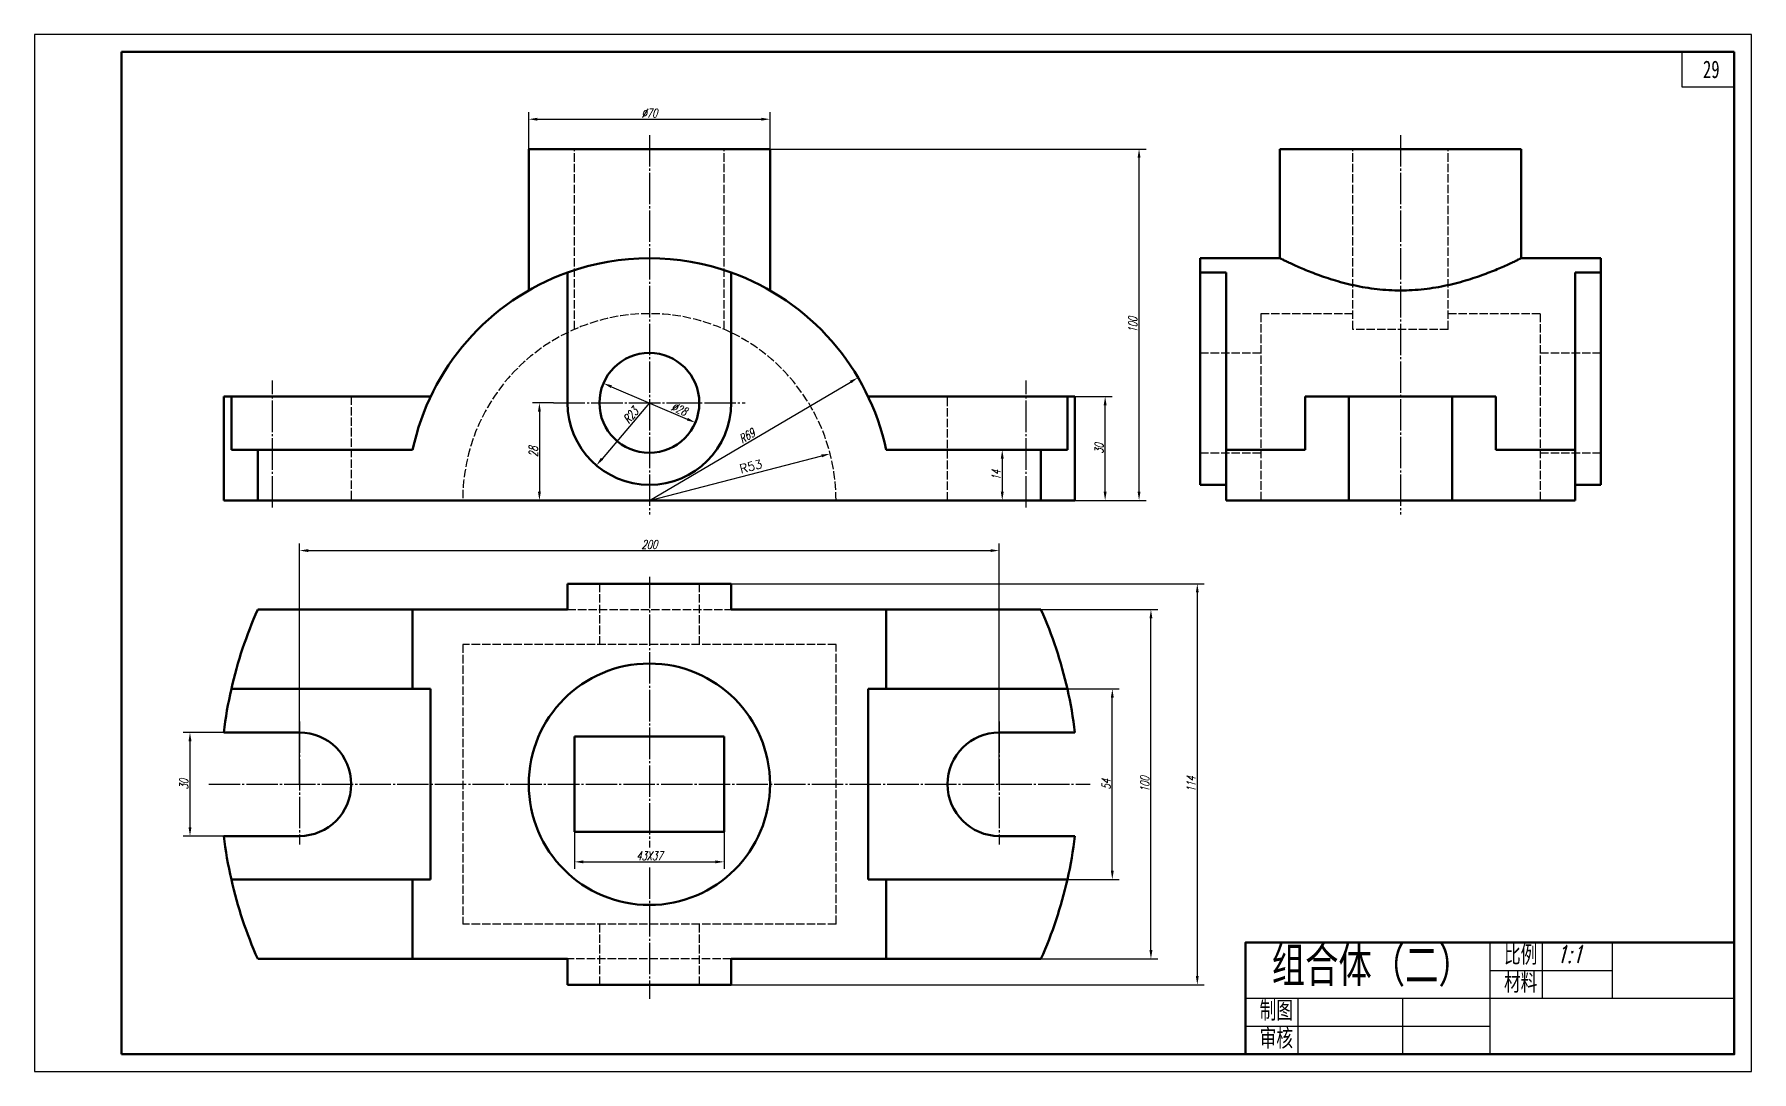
# Model space of a CAD drawing. Header units: millimetres. Extents: x 94 to 2877, y 87 to 1089.
# Drawn here: x 94.8 to 586.8, y 791.8 to 1088.8 of the extents above; entities that cross this region are included whole.
import ezdxf

# ---------------------------------------------------------------- set-up
doc = ezdxf.new("R2010")
doc.units = ezdxf.units.MM
doc.header["$LTSCALE"] = 0.6
doc.header["$PDMODE"] = 33
doc.header["$PDSIZE"] = 1.5
doc.linetypes.add('myCENTER', pattern=[18, 15, -1, 1, -1])
doc.linetypes.add('myHIDDEN', pattern=[5, 4, -1])
doc.layers.get('Defpoints').update_dxf_attribs({"lineweight": 20})
for name, color, linetype, lineweight in [('答案中心线', 1, 'myCENTER', 25), ('答案尺寸', 1, 'Continuous', 25), ('答案文字', 1, 'Continuous', 25), ('答案标注', 1, 'Continuous', 25), ('答案粗实线', 1, 'Continuous', 50), ('答案细实线', 1, 'Continuous', 25), ('答案虚线', 1, 'myHIDDEN', 25)]:
    doc.layers.add(name, color=color, linetype=linetype, lineweight=lineweight)
doc.styles.get("Standard").update_dxf_attribs({"font": 'txt.shx'})
doc.styles.add('尺寸文字1-2.5号', font='txt.shx', dxfattribs={"width": 0.7, "oblique": 15, "height": 2.5})
doc.styles.add('标题汉字1-5号', font='', dxfattribs={"width": 0.7, "height": 5})
doc.styles.get('标题汉字1-5号').set_extended_font_data('SimSun')
doc.dimstyles.new('尺寸25', dxfattribs={"dimtxt": 2.5, "dimasz": 2.5, "dimexe": 2, "dimexo": 0, "dimgap": 0.5, "dimtad": 1, "dimdec": 0, "dimdsep": 46, "dimtxsty": '尺寸文字1-2.5号', "dimcen": 0, "dimadec": 0, "dimazin": 0, "dimtfac": 1, "dimtdec": 0, "dimtmove": 0, "dimatfit": 3, "dimfxl": 1, "dimarcsym": 0})
doc.dimstyles.new('尺寸25$3', dxfattribs={"dimtxt": 2.5, "dimasz": 2.5, "dimexe": 1, "dimexo": 0, "dimgap": 0.5, "dimtad": 1, "dimdec": 0, "dimdsep": 46, "dimtxsty": '尺寸文字1-2.5号', "dimcen": 0, "dimadec": 0, "dimazin": 0, "dimtfac": 1, "dimtdec": 0, "dimtmove": 0, "dimatfit": 1, "dimfxl": 1, "dimarcsym": 0})
doc.dimstyles.new('尺寸25$4', dxfattribs={"dimtxt": 2.5, "dimasz": 2.5, "dimexe": 1, "dimexo": 0, "dimgap": 0.5, "dimtad": 1, "dimdec": 0, "dimdsep": 46, "dimtxsty": '尺寸文字1-2.5号', "dimcen": 0, "dimadec": 0, "dimazin": 0, "dimtfac": 1, "dimtdec": 0, "dimtmove": 0, "dimatfit": 1, "dimfxl": 1, "dimarcsym": 0})

# ---------------------------------------------------------------- blocks, each defined once
blk = doc.blocks.new('*D18')
at = {"layer": 'Defpoints', "color": 0}
for p in [(371.29, 940.95), (170.81, 874.04), (371.29, 874.04)]:
    blk.add_point(p, dxfattribs=at)
at = {"layer": '答案标注', "color": 0, "lineweight": -2}
for p, q in [((170.81, 874.04), (170.81, 942.95)), ((173.31, 940.95), (368.79, 940.95)), ((371.29, 874.04), (371.29, 942.95))]:
    blk.add_line(p, q, dxfattribs=at)
at = {"layer": '答案标注', "color": 0}
for points in [[(173.31, 941.37), (173.31, 940.53), (170.81, 940.95)], [(368.79, 941.37), (368.79, 940.53), (371.29, 940.95)]]:
    blk.add_solid(points, dxfattribs=at)
at = {"layer": '答案标注', "color": 0, "insert": (271.05, 942.7), "char_height": 2.5, "attachment_point": 5, "style": '尺寸文字1-2.5号'}
blk.add_mtext('200', dxfattribs=at)
blk = doc.blocks.new('*D19')
at = {"layer": 'Defpoints', "color": 0}
for p in [(271.05, 983.23), (255.87, 965.35)]:
    blk.add_point(p, dxfattribs=at)
at = {"layer": '答案标注', "color": 0, "lineweight": -2}
blk.add_line((271.05, 983.23), (257.49, 967.26), dxfattribs=at)
at = {"layer": '答案标注', "color": 0}
blk.add_solid([(257.17, 967.53), (257.81, 966.99), (255.87, 965.35)], dxfattribs=at)
at = {"layer": '答案标注', "color": 0, "insert": (265.69, 979.62), "char_height": 2.5, "attachment_point": 5, "rotation": 49.6778, "style": '尺寸文字1-2.5号'}
blk.add_mtext('R23', dxfattribs=at)
blk = doc.blocks.new('*D20')
at = {"layer": 'Defpoints', "color": 0}
for p in [(330.83, 990.48), (271.05, 955.3)]:
    blk.add_point(p, dxfattribs=at)
at = {"layer": '答案标注', "color": 0, "lineweight": -2}
blk.add_line((271.05, 955.3), (328.68, 989.21), dxfattribs=at)
at = {"layer": '答案标注', "color": 0}
blk.add_solid([(328.47, 989.57), (328.89, 988.86), (330.83, 990.48)], dxfattribs=at)
at = {"layer": '答案标注', "color": 0, "insert": (298.98, 973.77), "char_height": 2.5, "attachment_point": 5, "rotation": 30.4776, "style": '尺寸文字1-2.5号'}
blk.add_mtext('R69', dxfattribs=at)
blk = doc.blocks.new('*D21')
at = {"layer": 'Defpoints', "color": 0}
for p in [(390.81, 901.32), (403.68, 901.32), (390.81, 846.76)]:
    blk.add_point(p, dxfattribs=at)
at = {"layer": '答案标注', "color": 0, "lineweight": -2}
for p, q in [((390.81, 901.32), (405.68, 901.32)), ((403.68, 849.26), (403.68, 898.82)), ((390.81, 846.76), (405.68, 846.76))]:
    blk.add_line(p, q, dxfattribs=at)
at = {"layer": '答案标注', "color": 0}
for points in [[(403.26, 898.82), (404.1, 898.82), (403.68, 901.32)], [(403.26, 849.26), (404.1, 849.26), (403.68, 846.76)]]:
    blk.add_solid(points, dxfattribs=at)
at = {"layer": '答案标注', "color": 0, "insert": (401.93, 874.04), "char_height": 2.5, "attachment_point": 5, "rotation": 90, "style": '尺寸文字1-2.5号'}
blk.add_mtext('54', dxfattribs=at)
blk = doc.blocks.new('*D22')
at = {"layer": 'Defpoints', "color": 0}
for p in [(383.24, 924.04), (414.75, 924.04), (383.24, 824.04)]:
    blk.add_point(p, dxfattribs=at)
at = {"layer": '答案标注', "color": 0, "lineweight": -2}
for p, q in [((383.24, 924.04), (416.75, 924.04)), ((414.75, 826.54), (414.75, 921.54)), ((383.24, 824.04), (416.75, 824.04))]:
    blk.add_line(p, q, dxfattribs=at)
at = {"layer": '答案标注', "color": 0}
for points in [[(414.33, 921.54), (415.17, 921.54), (414.75, 924.04)], [(414.33, 826.54), (415.17, 826.54), (414.75, 824.04)]]:
    blk.add_solid(points, dxfattribs=at)
at = {"layer": '答案标注', "color": 0, "insert": (413, 874.04), "char_height": 2.5, "attachment_point": 5, "rotation": 90, "style": '尺寸文字1-2.5号'}
blk.add_mtext('100', dxfattribs=at)
blk = doc.blocks.new('*D23')
at = {"layer": 'Defpoints', "color": 0}
for p in [(378.97, 969.78), (372.15, 955.3), (378.97, 955.3)]:
    blk.add_point(p, dxfattribs=at)
at = {"layer": '答案标注', "color": 0, "lineweight": -2}
for p, q in [((378.97, 969.78), (370.15, 969.78)), ((372.15, 967.28), (372.15, 957.8)), ((378.97, 955.3), (370.15, 955.3))]:
    blk.add_line(p, q, dxfattribs=at)
at = {"layer": '答案标注', "color": 0}
for points in [[(371.73, 967.28), (372.56, 967.28), (372.15, 969.78)], [(371.73, 957.8), (372.56, 957.8), (372.15, 955.3)]]:
    blk.add_solid(points, dxfattribs=at)
at = {"layer": '答案标注', "color": 0, "insert": (370.4, 962.54), "char_height": 2.5, "attachment_point": 5, "rotation": 90, "style": '尺寸文字1-2.5号'}
blk.add_mtext('14', dxfattribs=at)
blk = doc.blocks.new('*D24')
at = {"layer": 'Defpoints', "color": 0}
for p in [(392.98, 985.06), (401.63, 985.06), (392.98, 955.3)]:
    blk.add_point(p, dxfattribs=at)
at = {"layer": '答案标注', "color": 0, "lineweight": -2}
for p, q in [((392.98, 985.06), (403.63, 985.06)), ((401.63, 957.8), (401.63, 982.56)), ((392.98, 955.3), (403.63, 955.3))]:
    blk.add_line(p, q, dxfattribs=at)
at = {"layer": '答案标注', "color": 0}
for points in [[(401.21, 982.56), (402.05, 982.56), (401.63, 985.06)], [(401.21, 957.8), (402.05, 957.8), (401.63, 955.3)]]:
    blk.add_solid(points, dxfattribs=at)
at = {"layer": '答案标注', "color": 0, "insert": (399.88, 970.18), "char_height": 2.5, "attachment_point": 5, "rotation": 90, "style": '尺寸文字1-2.5号'}
blk.add_mtext('30', dxfattribs=at)
blk = doc.blocks.new('*D25')
at = {"layer": 'Defpoints', "color": 0}
for p in [(305.62, 1055.92), (411.34, 1055.92), (402.88, 955.3)]:
    blk.add_point(p, dxfattribs=at)
at = {"layer": '答案标注', "color": 0, "lineweight": -2}
for p, q in [((305.62, 1055.92), (413.34, 1055.92)), ((411.34, 957.8), (411.34, 1053.42)), ((402.88, 955.3), (413.34, 955.3))]:
    blk.add_line(p, q, dxfattribs=at)
at = {"layer": '答案标注', "color": 0}
for points in [[(410.93, 1053.42), (411.76, 1053.42), (411.34, 1055.92)], [(410.93, 957.8), (411.76, 957.8), (411.34, 955.3)]]:
    blk.add_solid(points, dxfattribs=at)
at = {"layer": '答案标注', "color": 0, "insert": (409.59, 1005.61), "char_height": 2.5, "attachment_point": 5, "rotation": 90, "style": '尺寸文字1-2.5号'}
blk.add_mtext('100', dxfattribs=at)
blk = doc.blocks.new('*D26')
at = {"layer": 'Defpoints', "color": 0}
for p in [(294.5, 931.45), (294.5, 816.63), (428.03, 816.63)]:
    blk.add_point(p, dxfattribs=at)
at = {"layer": '答案标注', "color": 0, "lineweight": -2}
for p, q in [((294.5, 931.45), (430.03, 931.45)), ((428.03, 928.95), (428.03, 819.13)), ((294.5, 816.63), (430.03, 816.63))]:
    blk.add_line(p, q, dxfattribs=at)
at = {"layer": '答案标注', "color": 0}
for points in [[(427.61, 928.95), (428.44, 928.95), (428.03, 931.45)], [(427.61, 819.13), (428.44, 819.13), (428.03, 816.63)]]:
    blk.add_solid(points, dxfattribs=at)
at = {"layer": '答案标注', "color": 0, "insert": (426.28, 874.04), "char_height": 2.5, "attachment_point": 5, "rotation": 90, "style": '尺寸文字1-2.5号'}
blk.add_mtext('114', dxfattribs=at)
blk = doc.blocks.new('*D27')
at = {"layer": 'Defpoints', "color": 0}
for p in [(305.62, 1064.46), (236.48, 1055.92), (305.62, 1055.92)]:
    blk.add_point(p, dxfattribs=at)
at = {"layer": '答案标注', "color": 0, "lineweight": -2}
for p, q in [((236.48, 1055.92), (236.48, 1066.46)), ((238.98, 1064.46), (303.12, 1064.46)), ((305.62, 1055.92), (305.62, 1066.46))]:
    blk.add_line(p, q, dxfattribs=at)
at = {"layer": '答案标注', "color": 0}
for points in [[(238.98, 1064.88), (238.98, 1064.04), (236.48, 1064.46)], [(303.12, 1064.88), (303.12, 1064.04), (305.62, 1064.46)]]:
    blk.add_solid(points, dxfattribs=at)
at = {"layer": '答案标注', "color": 0, "insert": (271.05, 1066.21), "char_height": 2.5, "attachment_point": 5, "style": '尺寸文字1-2.5号'}
blk.add_mtext('%%c70', dxfattribs=at)
blk = doc.blocks.new('*D28')
at = {"layer": 'Defpoints', "color": 0}
for p in [(249.61, 860.39), (292.49, 860.39), (292.49, 851.82)]:
    blk.add_point(p, dxfattribs=at)
at = {"layer": '答案标注', "color": 0, "lineweight": -2}
for p, q in [((249.61, 860.39), (249.61, 849.82)), ((292.49, 860.39), (292.49, 849.82)), ((252.11, 851.82), (289.99, 851.82))]:
    blk.add_line(p, q, dxfattribs=at)
at = {"layer": '答案标注', "color": 0}
for points in [[(252.11, 852.24), (252.11, 851.41), (249.61, 851.82)], [(289.99, 852.24), (289.99, 851.41), (292.49, 851.82)]]:
    blk.add_solid(points, dxfattribs=at)
at = {"layer": '答案标注', "color": 0, "insert": (271.05, 853.57), "char_height": 2.5, "attachment_point": 5, "style": '尺寸文字1-2.5号'}
blk.add_mtext('43X37', dxfattribs=at)
blk = doc.blocks.new('*D29')
at = {"layer": 'Defpoints', "color": 0}
for p in [(149.12, 888.86), (139.44, 859.22), (149.12, 859.22)]:
    blk.add_point(p, dxfattribs=at)
at = {"layer": '答案标注', "color": 0, "lineweight": -2}
for p, q in [((149.12, 888.86), (137.44, 888.86)), ((139.44, 886.36), (139.44, 861.72)), ((149.12, 859.22), (137.44, 859.22))]:
    blk.add_line(p, q, dxfattribs=at)
at = {"layer": '答案标注', "color": 0}
for points in [[(139.02, 886.36), (139.86, 886.36), (139.44, 888.86)], [(139.02, 861.72), (139.86, 861.72), (139.44, 859.22)]]:
    blk.add_solid(points, dxfattribs=at)
at = {"layer": '答案标注', "color": 0, "insert": (137.69, 874.04), "char_height": 2.5, "attachment_point": 5, "rotation": 90, "style": '尺寸文字1-2.5号'}
blk.add_mtext('30', dxfattribs=at)
blk = doc.blocks.new('*D58')
at = {"layer": 'Defpoints', "color": 0}
for p in [(243.6, 983.23), (239.55, 955.3), (271.05, 955.3)]:
    blk.add_point(p, dxfattribs=at)
at = {"layer": '答案尺寸', "color": 0, "lineweight": -2}
for p, q in [((243.6, 983.23), (237.55, 983.23)), ((239.55, 980.73), (239.55, 957.8)), ((271.05, 955.3), (237.55, 955.3))]:
    blk.add_line(p, q, dxfattribs=at)
at = {"layer": '答案尺寸', "color": 0}
for points in [[(239.13, 980.73), (239.96, 980.73), (239.55, 983.23)], [(239.13, 957.8), (239.96, 957.8), (239.55, 955.3)]]:
    blk.add_solid(points, dxfattribs=at)
at = {"layer": '答案尺寸', "color": 0, "insert": (237.8, 969.27), "char_height": 2.5, "attachment_point": 5, "rotation": 90, "style": '尺寸文字1-2.5号'}
blk.add_mtext('28', dxfattribs=at)
blk = doc.blocks.new('*D59')
at = {"layer": 'Defpoints', "color": 0}
for p in [(257.89, 988.86), (284.21, 977.61)]:
    blk.add_point(p, dxfattribs=at)
at = {"layer": '答案尺寸', "color": 0, "lineweight": -2}
blk.add_line((260.19, 987.88), (281.91, 978.59), dxfattribs=at)
at = {"layer": '答案尺寸', "color": 0}
for points in [[(260.35, 988.26), (260.02, 987.49), (257.89, 988.86)], [(282.08, 978.97), (281.75, 978.21), (284.21, 977.61)]]:
    blk.add_solid(points, dxfattribs=at)
at = {"layer": '答案尺寸', "color": 0, "insert": (279.61, 981.48), "char_height": 2.5, "attachment_point": 5, "rotation": 336.8582, "style": '尺寸文字1-2.5号'}
blk.add_mtext('%%c28', dxfattribs=at)

msp = doc.modelspace()

# ---------------------------------------------------------------- linework, layer by layer
at = {"layer": '答案中心线'}
for p, q in [((271.05, 1059.922), (271.05, 951.3)), ((486.258, 1059.922), (486.258, 951.3)), ((163.124, 953.3), (163.124, 989.668)), ((378.975, 953.3), (378.975, 989.668)), ((243.599, 983.233), (298.5, 983.233)), ((271.05, 933.452), (271.05, 855.941)), ((170.806, 892.05), (170.806, 856.83)), ((371.293, 892.05), (371.293, 856.83)), ((144.806, 874.042), (397.293, 874.042)), ((271.05, 850.219), (271.05, 812.631))]:
    msp.add_line(p, q, dxfattribs=at)
at = {"layer": '答案标注'}
msp.add_line((271.05, 955.3), (320.413, 968.054), dxfattribs=at)
msp.add_solid([(320.308, 968.457), (320.517, 967.65), (322.833, 968.679)], dxfattribs=at)
at = {"layer": '答案粗实线'}
for p, q in [((581.848, 1083.758), (119.848, 1083.758)), ((119.848, 1083.758), (119.848, 796.758)), ((581.848, 796.758), (581.848, 1083.758)), ((536.258, 955.3), (436.258, 955.3)), ((247.599, 931.452), (247.599, 924.042)), ((294.5, 931.452), (247.599, 931.452)), ((294.5, 931.452), (294.5, 924.042)), ((158.855, 924.042), (203.212, 924.042)), ((247.599, 924.042), (203.212, 924.042)), ((203.212, 901.321), (203.212, 924.042)), ((338.887, 924.042), (294.5, 924.042)), ((338.887, 924.042), (383.244, 924.042)), ((338.887, 924.042), (338.887, 901.321)), ((208.391, 901.321), (151.285, 901.321)), ((208.391, 846.762), (208.391, 901.321)), ((390.814, 901.321), (333.708, 901.321)), ((333.708, 901.321), (333.708, 846.762)), ((149.115, 888.864), (170.806, 888.864)), ((249.611, 860.386), (249.611, 887.697)), ((249.611, 887.697), (292.488, 887.697)), ((292.488, 887.697), (292.488, 860.386)), ((371.293, 888.864), (392.984, 888.864)), ((170.806, 859.219), (149.115, 859.219)), ((292.488, 860.386), (249.611, 860.386)), ((392.984, 859.219), (371.293, 859.219)), ((151.285, 846.762), (208.391, 846.762)), ((203.212, 824.042), (203.212, 846.762)), ((333.708, 846.762), (390.814, 846.762)), ((338.887, 846.762), (338.887, 824.042)), ((203.212, 824.042), (158.855, 824.042)), ((203.212, 824.042), (247.599, 824.042)), ((247.599, 816.631), (247.599, 824.042)), ((294.5, 824.042), (338.887, 824.042)), ((294.5, 816.631), (294.5, 824.042)), ((383.244, 824.042), (338.887, 824.042)), ((294.5, 816.631), (247.599, 816.631)), ((119.848, 796.758), (581.848, 796.758))]:
    msp.add_line(p, q, dxfattribs=at)
at = {"layer": '答案粗实线', "extrusion": (0, 1, 0)}
for p, q in [((305.618, 1055.922), (236.481, 1055.922)), ((236.481, 1015.439), (236.481, 1055.922)), ((305.618, 1015.439), (305.618, 1055.922)), ((520.827, 1055.922), (451.689, 1055.922)), ((451.689, 1024.666), (451.689, 1055.922)), ((520.827, 1024.666), (520.827, 1055.922)), ((428.847, 1024.666), (428.847, 1020.582)), ((428.847, 1024.666), (451.689, 1024.666)), ((520.827, 1024.666), (543.669, 1024.666)), ((543.669, 1024.666), (543.669, 1020.582)), ((247.599, 1020.582), (247.599, 983.233)), ((294.5, 983.233), (294.5, 1020.582)), ((428.847, 1020.582), (428.847, 983.233)), ((428.847, 1020.582), (436.258, 1020.582)), ((436.258, 1020.582), (436.258, 969.782)), ((543.669, 1020.582), (536.258, 1020.582)), ((536.258, 969.782), (536.258, 1020.582)), ((543.669, 1020.582), (543.669, 983.233)), ((151.285, 985.059), (149.115, 985.059)), ((149.115, 985.059), (149.115, 955.3)), ((151.285, 969.782), (151.285, 985.059)), ((151.285, 985.059), (208.391, 985.059)), ((333.708, 985.059), (390.814, 985.059)), ((390.814, 985.059), (390.814, 969.782)), ((392.984, 985.059), (390.814, 985.059)), ((392.984, 955.3), (392.984, 985.059)), ((471.436, 985.059), (458.978, 985.059)), ((458.978, 985.059), (458.978, 969.782)), ((471.436, 985.059), (501.08, 985.059)), ((471.436, 955.3), (471.436, 985.059)), ((513.537, 985.059), (501.08, 985.059)), ((501.08, 985.059), (501.08, 955.3)), ((513.537, 969.782), (513.537, 985.059)), ((428.847, 983.233), (428.847, 959.783)), ((543.669, 983.233), (543.669, 959.783)), ((158.855, 969.782), (151.285, 969.782)), ((158.855, 969.782), (158.855, 955.3)), ((203.212, 969.782), (158.855, 969.782)), ((383.244, 969.782), (338.887, 969.782)), ((383.244, 955.3), (383.244, 969.782)), ((390.814, 969.782), (383.244, 969.782)), ((436.258, 955.3), (436.258, 969.782)), ((458.978, 969.782), (436.258, 969.782)), ((536.258, 969.782), (513.537, 969.782)), ((536.258, 969.782), (536.258, 955.3)), ((428.847, 959.783), (436.258, 959.783)), ((536.258, 959.783), (543.669, 959.783)), ((149.115, 955.3), (158.855, 955.3)), ((158.855, 955.3), (383.244, 955.3)), ((383.244, 955.3), (392.984, 955.3))]:
    msp.add_line(p, q, dxfattribs=at)
at = {"layer": '答案粗实线'}
msp.add_lwpolyline([(441.848, 796.758), (581.848, 796.758), (581.848, 828.758), (441.848, 828.758)], close=True, dxfattribs=at)
for centre, radius in [((271.05, 983.233), 14.313), ((271.05, 874.042), 34.569)]:
    msp.add_circle(centre, radius, dxfattribs=at)
for centre, radius, start, end in [((271.05, 955.3), 69.367, 70.24071, 109.75929), ((271.05, 955.3), 69.367, 109.75929, 167.94887), ((271.05, 955.3), 69.367, 12.05113, 70.24071), ((271.05, 983.233), 23.451, 180, 0), ((271.05, 874.042), 122.832, 155.97969, 167.16831), ((271.05, 874.042), 122.832, 12.83169, 24.02031), ((271.05, 874.042), 122.832, 167.16831, 173.06921), ((271.05, 874.042), 122.832, 6.93079, 12.83169), ((170.806, 874.042), 14.822, 270, 90), ((371.293, 874.042), 14.822, 90, 270), ((271.05, 874.042), 122.832, 186.93079, 192.83169), ((271.05, 874.042), 122.832, 347.16831, 353.06921), ((271.05, 874.042), 122.832, 192.83169, 204.02031), ((271.05, 874.042), 122.832, 335.97969, 347.16831)]:
    msp.add_arc(centre, radius, start, end, dxfattribs=at)
for points, knots in [([(486.258, 1015.439), (485.149, 1015.439), (484.026, 1015.47), (481.77, 1015.595), (480.639, 1015.69), (478.389, 1015.941), (477.271, 1016.097), (475.066, 1016.462), (473.98, 1016.67), (471.859, 1017.13), (470.823, 1017.38), (468.814, 1017.91), (467.841, 1018.189), (465.974, 1018.761), (465.079, 1019.054), (463.378, 1019.639), (462.571, 1019.931), (461.058, 1020.501), (460.324, 1020.789), (458.918, 1021.358), (458.247, 1021.64), (456.985, 1022.182), (456.394, 1022.444), (455.306, 1022.935), (454.81, 1023.164), (453.921, 1023.58), (453.529, 1023.767), (452.856, 1024.091), (452.575, 1024.229), (452.128, 1024.448), (451.962, 1024.531), (451.742, 1024.64), (451.689, 1024.666), (451.689, 1024.666)], [0, 0, 0, 0, 7.1073614, 7.1073614, 14.2147227, 14.2147227, 21.3220841, 21.3220841, 28.4294454, 28.4294454, 35.5368068, 35.5368068, 42.6441681, 42.6441681, 49.7515295, 49.7515295, 56.8588908, 56.8588908, 63.9471673, 63.9471673, 71.0354438, 71.0354438, 78.1237203, 78.1237203, 85.2119968, 85.2119968, 92.3002733, 92.3002733, 99.3885498, 99.3885498, 106.4768263, 106.4768263, 113.5651028, 113.5651028, 113.5651028, 113.5651028]), ([(520.827, 1024.666), (520.827, 1024.666), (520.773, 1024.64), (520.554, 1024.531), (520.388, 1024.448), (519.94, 1024.229), (519.66, 1024.091), (518.987, 1023.767), (518.594, 1023.58), (517.706, 1023.164), (517.209, 1022.935), (516.122, 1022.444), (515.531, 1022.182), (514.269, 1021.64), (513.597, 1021.358), (512.192, 1020.789), (511.457, 1020.501), (509.944, 1019.931), (509.138, 1019.639), (507.437, 1019.054), (506.542, 1018.761), (504.674, 1018.189), (503.702, 1017.91), (501.693, 1017.38), (500.656, 1017.13), (498.535, 1016.67), (497.449, 1016.462), (495.245, 1016.097), (494.127, 1015.941), (491.877, 1015.69), (490.745, 1015.595), (488.49, 1015.47), (487.366, 1015.439), (486.258, 1015.439)], [340.6953084, 340.6953084, 340.6953084, 340.6953084, 347.7835849, 347.7835849, 354.8718614, 354.8718614, 361.9601379, 361.9601379, 369.0484144, 369.0484144, 376.1366909, 376.1366909, 383.2249674, 383.2249674, 390.3132439, 390.3132439, 397.4015203, 397.4015203, 404.5088817, 404.5088817, 411.6162431, 411.6162431, 418.7236044, 418.7236044, 425.8309658, 425.8309658, 432.9383271, 432.9383271, 440.0456885, 440.0456885, 447.1530498, 447.1530498, 454.2604112, 454.2604112, 454.2604112, 454.2604112])]:
    msp.add_open_spline(points, degree=3, knots=knots, dxfattribs=at)
at = {"layer": '答案细实线'}
for p, q in [((566.848, 1083.758), (566.848, 1073.758)), ((566.848, 1073.758), (581.848, 1073.758)), ((511.848, 828.758), (511.848, 796.758)), ((526.848, 828.758), (526.848, 812.758)), ((546.848, 828.758), (546.848, 812.758)), ((511.848, 820.758), (546.848, 820.758)), ((441.848, 812.758), (581.848, 812.758)), ((456.848, 812.758), (456.848, 796.758)), ((486.848, 812.758), (486.848, 796.758)), ((441.848, 804.758), (511.848, 804.758))]:
    msp.add_line(p, q, dxfattribs=at)
msp.add_lwpolyline([(94.848, 791.758), (586.848, 791.758), (586.848, 1088.758), (94.848, 1088.758)], close=True, dxfattribs=at)
at = {"layer": '答案虚线', "extrusion": (0, 1, 0)}
for p, q in [((249.611, 1004.299), (249.611, 1055.922)), ((292.488, 1004.299), (292.488, 1055.922)), ((472.603, 1004.299), (472.603, 1055.922)), ((499.913, 1004.299), (499.913, 1055.922)), ((446.235, 1008.784), (446.235, 955.3)), ((472.603, 1008.784), (446.235, 1008.784)), ((526.28, 1008.784), (499.913, 1008.784)), ((526.28, 1008.784), (526.28, 955.3)), ((499.913, 1004.299), (472.603, 1004.299)), ((428.847, 997.546), (446.235, 997.546)), ((526.28, 997.546), (543.669, 997.546)), ((185.628, 985.059), (185.628, 955.3)), ((356.471, 955.3), (356.471, 985.059)), ((428.847, 968.921), (446.235, 968.921)), ((526.28, 968.921), (543.669, 968.921))]:
    msp.add_line(p, q, dxfattribs=at)
at = {"layer": '答案虚线'}
for p, q in [((256.737, 931.452), (256.737, 914.064)), ((285.362, 931.452), (285.362, 914.064)), ((247.599, 924.042), (294.5, 924.042)), ((217.565, 914.064), (217.565, 834.019)), ((324.534, 914.064), (217.565, 914.064)), ((324.534, 834.019), (324.534, 914.064)), ((324.534, 834.019), (217.565, 834.019)), ((256.737, 834.019), (256.737, 816.631)), ((285.362, 834.019), (285.362, 816.631)), ((294.5, 824.042), (247.599, 824.042))]:
    msp.add_line(p, q, dxfattribs=at)
msp.add_arc((271.05, 955.3), 53.484, 0, 180, dxfattribs=at)

# ---------------------------------------------------------------- texts
at = {"layer": '答案文字', "style": '标题汉字1-5号', "width": 0.7}
msp.add_text('29', height=5, dxfattribs=at).set_placement((572.904, 1076.254))
at = {"layer": '答案标注', "insert": (300.149, 965.059), "char_height": 2.5, "attachment_point": 5, "rotation": 14.48686}
msp.add_mtext('R53', dxfattribs=at)
at = {"layer": '答案标注', "attachment_point": 1}
for s, insert, char_height, width, style in [('{\\fSimSun|b0|i0|c134|p54;组合体（二）}', (449.374, 827.33), 10, 59.26004, '标题汉字1-5号'), ('比例', (515.902, 827.877), 5, 15, '标题汉字1-5号'), ('1:1', (530.902, 827.877), 5, 15, '尺寸文字1-2.5号'), ('材料', (515.902, 819.877), 5, 15, '标题汉字1-5号'), ('制图', (445.902, 811.877), 5, 15, '标题汉字1-5号'), ('审核', (445.902, 803.877), 5, 15, '标题汉字1-5号')]:
    msp.add_mtext(s, dxfattribs=dict(at, insert=insert, char_height=char_height, width=width, style=style))

# ---------------------------------------------------------------- dimensions: what is measured, and where the dimension line sits
at = {"layer": '答案尺寸'}
dim = msp.add_diameter_dim_2p(p1=(257.888, 988.858), p2=(284.211, 977.608), text='%%c28', dimstyle='尺寸25$3', dxfattribs=at)
dim.commit()
dim.dimension.update_dxf_attribs({"geometry": '*D59', "text_midpoint": (278.921, 979.869), "dimtype": 163})
dim = msp.add_linear_dim(base=(239.546, 955.3), p1=(243.599, 983.233), p2=(271.05, 955.3), angle=90, text='28', dimstyle='尺寸25', dxfattribs=at)
dim.commit()
dim.dimension.update_dxf_attribs({"geometry": '*D58', "text_midpoint": (237.796, 969.267)})
at = {"layer": '答案标注'}
for base, p1, p2, text, picture, middle in [((305.618, 1064.46), (236.481, 1055.922), (305.618, 1055.922), '%%c70', '*D27', (271.05, 1066.21)), ((292.488, 851.824), (249.611, 860.386), (292.488, 860.386), '43X37', '*D28', (271.05, 853.574))]:
    dim = msp.add_linear_dim(base=base, p1=p1, p2=p2, text=text, dimstyle='尺寸25', dxfattribs=at)
    dim.commit()
    dim.dimension.update_dxf_attribs({"geometry": picture, "text_midpoint": middle})
for base, p1, p2, text, picture, middle in [((411.344, 1055.922), (402.88, 955.3), (305.618, 1055.922), '100', '*D25', (409.594, 1005.611)), ((401.63, 985.059), (392.984, 955.3), (392.984, 985.059), '30', '*D24', (399.88, 970.179)), ((372.148, 955.3), (378.975, 969.782), (378.975, 955.3), '14', '*D23', (370.398, 962.541)), ((428.026, 816.631), (294.5, 931.452), (294.5, 816.631), '114', '*D26', (426.276, 874.042)), ((139.44, 859.219), (149.115, 888.864), (149.115, 859.219), '30', '*D29', (137.69, 874.042))]:
    dim = msp.add_linear_dim(base=base, p1=p1, p2=p2, angle=90, text=text, dimstyle='尺寸25', dxfattribs=at)
    dim.commit()
    dim.dimension.update_dxf_attribs({"geometry": picture, "text_midpoint": middle})
dim = msp.add_radius_dim(center=(271.05, 955.3), mpoint=(330.832, 990.483), text='R69', dimstyle='尺寸25$4', dxfattribs=at)
dim.commit()
dim.dimension.update_dxf_attribs({"geometry": '*D20', "text_midpoint": (298.976, 973.765)})
dim = msp.add_radius_dim(center=(271.05, 983.233), mpoint=(255.875, 965.354), text='R23', dimstyle='尺寸25$4', dxfattribs=at)
dim.commit()
dim.dimension.update_dxf_attribs({"geometry": '*D19', "text_midpoint": (267.022, 978.488), "dimtype": 164})
dim = msp.add_linear_dim(base=(371.293, 940.949), p1=(170.806, 874.042), p2=(371.293, 874.042), text='200', dimstyle='尺寸25', dxfattribs=at)
dim.commit()
dim.dimension.update_dxf_attribs({"geometry": '*D18', "text_midpoint": (271.05, 940.949), "dimtype": 160})
for base, p1, p2, text, picture, middle in [((414.749, 924.042), (383.244, 824.042), (383.244, 924.042), '100', '*D22', (414.749, 874.042)), ((403.681, 901.321), (390.814, 846.762), (390.814, 901.321), '54', '*D21', (403.681, 874.042))]:
    dim = msp.add_linear_dim(base=base, p1=p1, p2=p2, angle=90, text=text, dimstyle='尺寸25', dxfattribs=at)
    dim.commit()
    dim.dimension.update_dxf_attribs({"geometry": picture, "text_midpoint": middle, "dimtype": 160})

doc.saveas('drawing.dxf')
